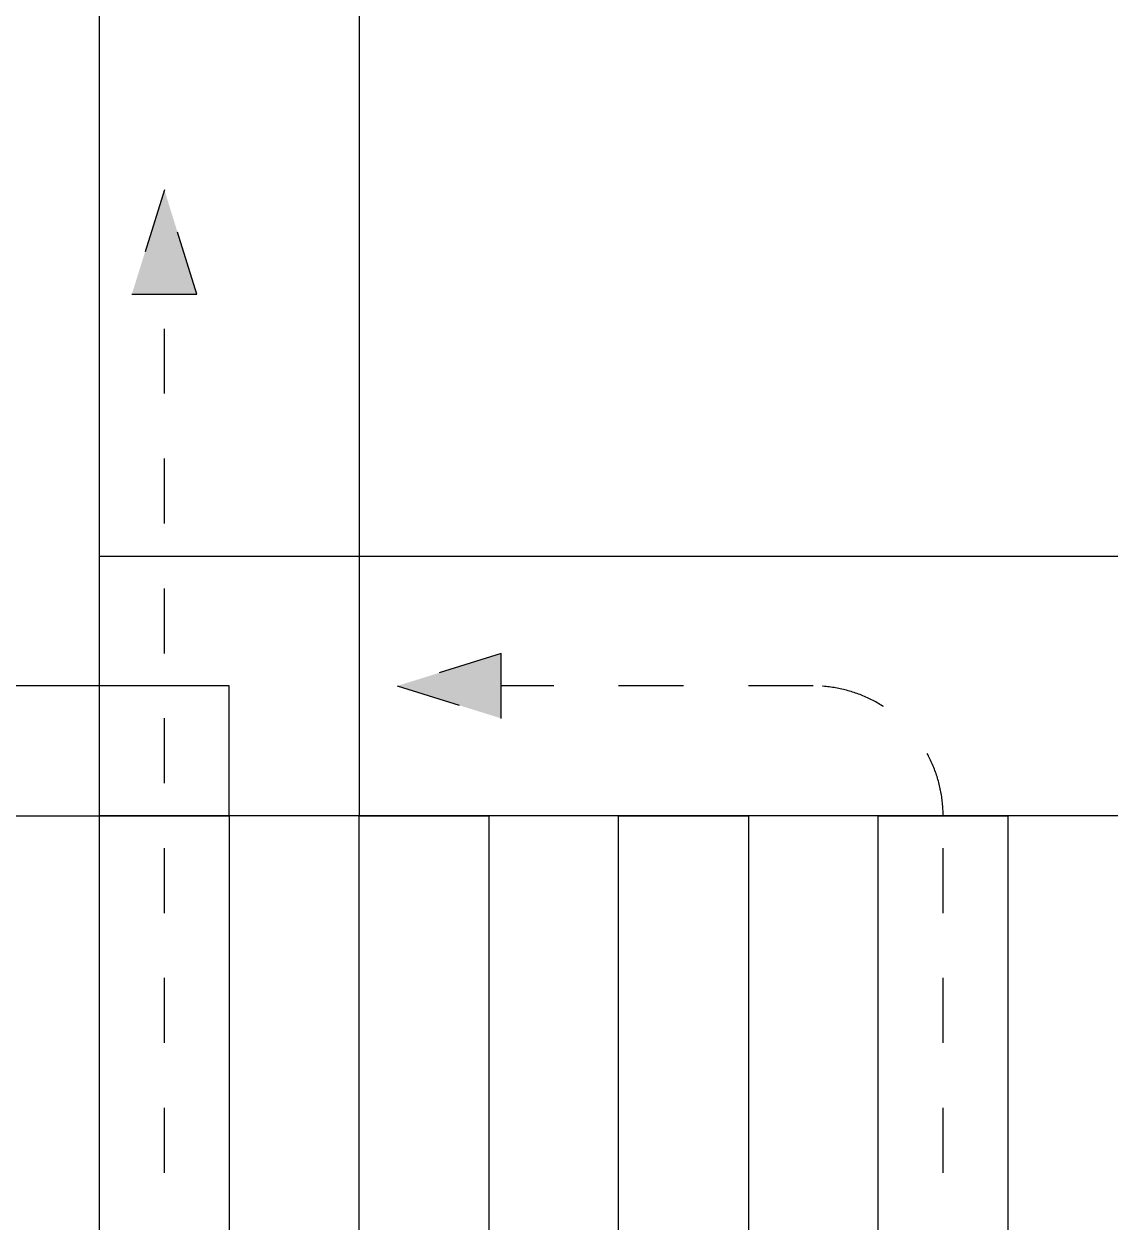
# Model space of a CAD drawing. Header units: millimetres. Extents: x 88028 to 500787, y -530175 to 1035835.
# Drawn here: x 113679 to 116189, y -258234 to -255466 of the extents above; entities that cross this region are included whole.
import ezdxf

# ---------------------------------------------------------------- set-up
doc = ezdxf.new("R2010")
doc.units = ezdxf.units.MM
doc.header["$LTSCALE"] = 150
doc.linetypes.add('D1', pattern=[3, 1, -1, 1])
doc.layers.add('-----00 LV_CABLE', color=2, linetype='Continuous')
doc.layers.add('-----26 Electrical Cable Tray', color=200, linetype='Continuous')

# ---------------------------------------------------------------- blocks, each defined once
blk = doc.blocks.new('22')
at = {"linetype": 'D1'}
h = blk.add_hatch(color=0, dxfattribs=at)
h.dxf.hatch_style = 1
h.paths.add_polyline_path([(0, 0), (-240.6, 75), (-240.6, -75)])
at = {"color": 0, "linetype": 'D1'}
blk.add_lwpolyline([(-240.6, -75), (0, 0), (-240.6, 75)], close=True, dxfattribs=at)

msp = doc.modelspace()

# ---------------------------------------------------------------- linework, layer by layer
at = {"layer": '-----00 LV_CABLE', "linetype": 'D1', "elevation": 0}
msp.add_lwpolyline([(114003.6, -259020.1), (114003.6, -256090.1)], dxfattribs=at)
msp.add_lwpolyline([(115803.6, -259020.1), (115803.6, -257295.4, 0.414214), (115503.6, -256995.4), (114782.3, -256995.4)], format="xyb", dxfattribs=at)
at = {"layer": '-----26 Electrical Cable Tray'}
for points in [[(114453.6, -257295.4), (113853.6, -257295.4), (113853.6, -234417.4), (114453.6, -234417.4)], [(114153.6, -256995.4), (110653.6, -256995.4), (110653.6, -257295.4), (114153.6, -257295.4)]]:
    msp.add_lwpolyline(points, close=True, dxfattribs=at)
at = {"layer": '-----26 Electrical Cable Tray', "elevation": 0}
for points in [[(113853.6, -256695.4), (144153.6, -256695.4), (144153.6, -257295.4), (113853.6, -257295.4)], [(114153.6, -257295.4), (114153.6, -258395.1), (113853.6, -258395.1), (113853.6, -257295.4)], [(114753.6, -257295.4), (114753.6, -258395.1), (114453.6, -258395.1), (114453.6, -257295.4)], [(115353.6, -257295.4), (115353.6, -258395.1), (115053.6, -258395.1), (115053.6, -257295.4)], [(115953.6, -257295.4), (115953.6, -258395.1), (115653.6, -258395.1), (115653.6, -257295.4)]]:
    msp.add_lwpolyline(points, close=True, dxfattribs=at)

# ---------------------------------------------------------------- block references
at = {"layer": '-----00 LV_CABLE', "linetype": 'D1'}
for p, rotation in [((114003.6, -255849.5), 89.99999999999999), ((114541.7, -256995.4), 180)]:
    msp.add_blockref('22', p, dxfattribs=dict(at, rotation=rotation))

doc.saveas('drawing.dxf')
